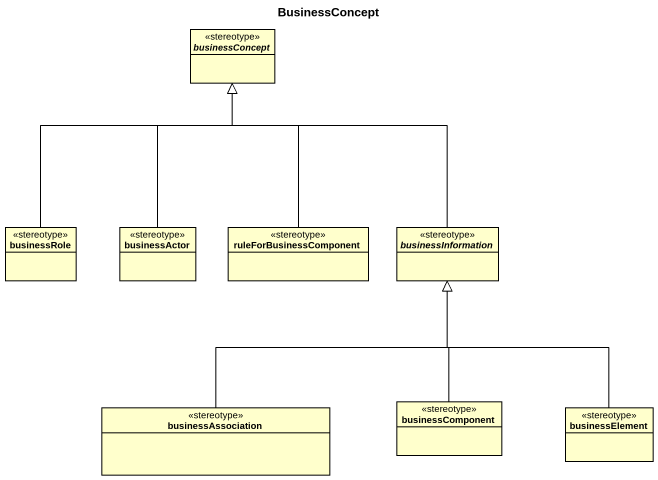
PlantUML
@startuml
title BusinessConcept
hide circle
hide empty members
abstract class businessConcept <<stereotype>>
class businessRole <<stereotype>>
class businessActor <<stereotype>>
class ruleForBusinessComponent <<stereotype>>
abstract class businessInformation <<stereotype>>
class businessAssociation <<stereotype>>
class businessComponent <<stereotype>>
class businessElement <<stereotype>>
businessRole -up-|> businessConcept
businessActor -up-|> businessConcept
ruleForBusinessComponent -up-|> businessConcept
businessInformation -up-|> businessConcept
businessAssociation -up-|> businessInformation
businessComponent -up-|> businessInformation
businessElement -up-|> businessInformation
@enduml
